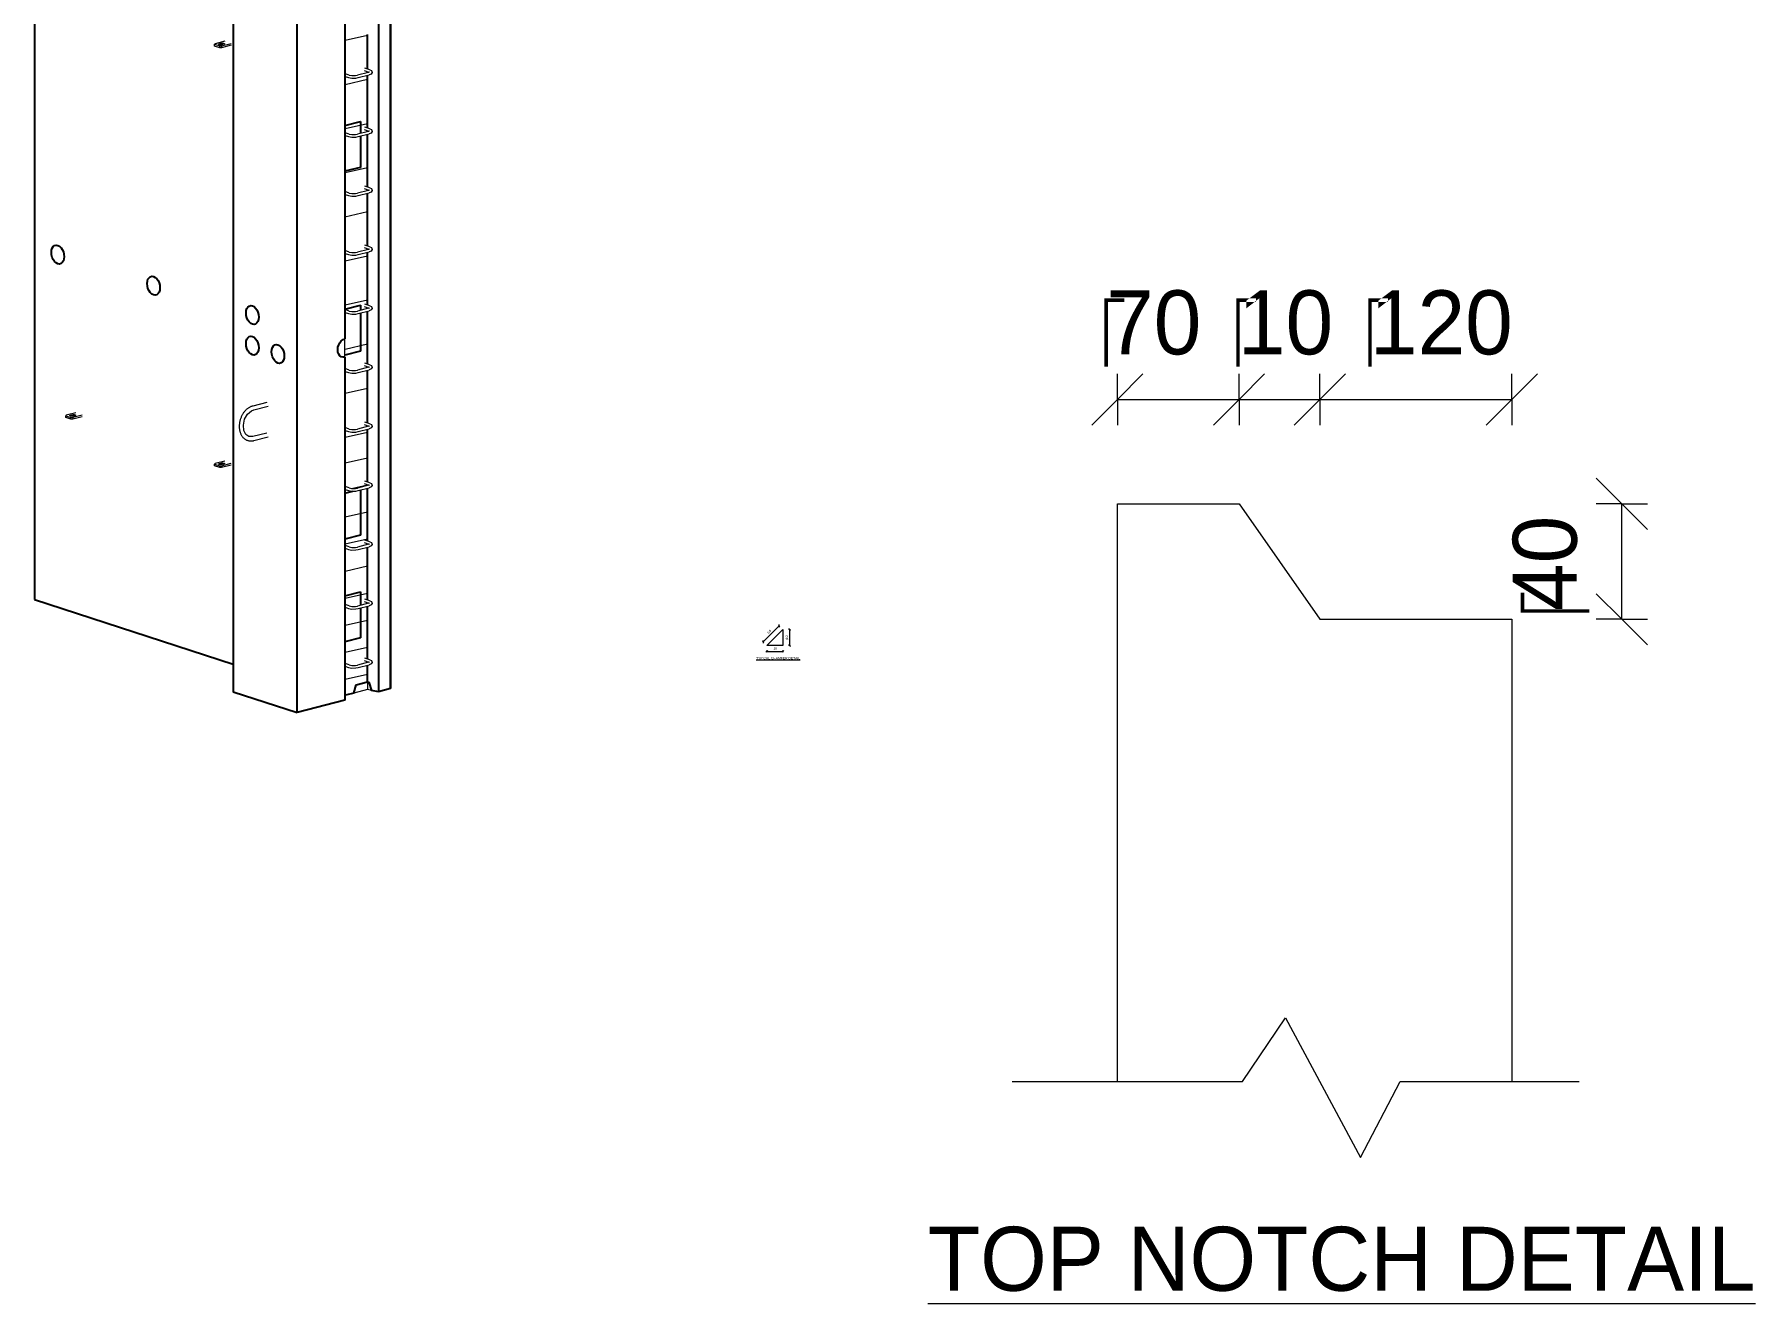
# Model space of a CAD drawing. Header units: millimetres. Extents: x 10041 to 29021, y -1808 to 18539.
# Drawn here: x 23645 to 29021, y 1067 to 5032 of the extents above; entities that cross this region are included whole.
import ezdxf

# ---------------------------------------------------------------- set-up
doc = ezdxf.new("R2010")
doc.units = ezdxf.units.MM
for name, color, linetype, lineweight in [('A-ANNO-DIMS', 211, 'Continuous', 9), ('A-ANNO-DIMS-3', 211, 'Continuous', 9), ('A-ANNO-DIMS-80', 211, 'Continuous', 9), ('A-DETL-THIN', 151, 'Continuous', 18), ('A-GENM', 13, 'Continuous', 18), ('A-WALL', 113, 'Continuous', 25), ('G-ANNO-TEXT', 231, 'Continuous', 9), ('S-COLS', 52, 'Continuous', 18), ('S-RBAR', 171, 'Continuous', 18)]:
    doc.layers.add(name, color=color, linetype=linetype, lineweight=lineweight)
doc.styles.add('Arial_3', font='arial.ttf', dxfattribs={"height": 7.5})
doc.styles.add('Nirmala UI Semilight_3', font='NirmalaS.ttf', dxfattribs={"height": 7.5})
doc.styles.add('Nirmala UI Semilight_4', font='NirmalaS.ttf', dxfattribs={"height": 200})
doc.styles.add('Nirmala UI Semilight_5', font='NirmalaS.ttf', dxfattribs={"height": 200})
doc.dimstyles.new('Arrow_Filled_-_2_5_NI_UI_6', dxfattribs={"dimscale": 304.8, "dimtxt": 7.85523, "dimasz": 0.019685, "dimexe": 0.009843, "dimexo": 0.0625, "dimgap": 0.009843, "dimtad": 1, "dimdec": 4, "dimzin": 0, "dimdsep": 46, "dimtxsty": 'Nirmala UI Semilight_3', "dimblk1": 'OBLIQUE', "dimblk2": 'OBLIQUE', "dimsah": 1, "dimcen": 0.09, "dimazin": 0, "dimtfac": 1, "dimtdec": 4, "dimtix": 1, "dimtmove": 0, "dimatfit": 3, "dimfxl": 0.009843, "dimfxlon": 1, "dimtvp": 1, "dimtolj": 1, "dimtzin": 0, "dimarcsym": 2})
doc.dimstyles.new('Arrow_Filled_-_2_5_NI_UI_7', dxfattribs={"dimscale": 304.8, "dimtxt": 209.472789, "dimasz": 0.524934, "dimexe": 0.262467, "dimexo": 0.0625, "dimgap": 0.262467, "dimtad": 1, "dimdec": 4, "dimzin": 0, "dimdsep": 46, "dimtxsty": 'Nirmala UI Semilight_4', "dimblk1": 'OBLIQUE', "dimblk2": 'OBLIQUE', "dimsah": 1, "dimcen": 0.09, "dimazin": 0, "dimtfac": 1, "dimtdec": 4, "dimtix": 1, "dimtmove": 2, "dimatfit": 3, "dimfxl": 0.262467, "dimfxlon": 1, "dimtvp": 1, "dimtolj": 1, "dimtzin": 0, "dimarcsym": 2})
doc.dimstyles.new('Arrow_Filled_-_2_5_NI_UI_8', dxfattribs={"dimscale": 304.8, "dimtxt": 209.472789, "dimasz": 0.524934, "dimexe": 0.262467, "dimexo": 0.0625, "dimgap": 0.262467, "dimtad": 1, "dimdec": 4, "dimzin": 0, "dimdsep": 46, "dimtxsty": 'Nirmala UI Semilight_4', "dimblk1": 'OBLIQUE', "dimblk2": 'OBLIQUE', "dimsah": 1, "dimcen": 0.09, "dimazin": 0, "dimtfac": 1, "dimtdec": 4, "dimtix": 1, "dimtmove": 0, "dimatfit": 3, "dimfxl": 0.262467, "dimfxlon": 1, "dimtvp": 1, "dimtolj": 1, "dimtzin": 0, "dimarcsym": 2})

# ---------------------------------------------------------------- blocks, each defined once
blk = doc.blocks.new('RR spread anchor face based - RR-SA-1_4-160-1726851-3D Ortho')
at = {"layer": 'A-GENM'}
for p, q in [((3240.5, 5161.8), (3210.6, 5154.2)), ((3210.6, 5154.2), (3208.6, 5152.7)), ((3208.6, 5152.7), (3225.2, 5147.3)), ((3208.6, 5146.9), (3208.6, 5152.7)), ((3225.2, 5141.5), (3208.6, 5146.9)), ((3223.8, 5154.4), (3228.3, 5155.6)), ((3225.2, 5147.3), (3230.6, 5147.7)), ((3225.2, 5141.5), (3225.2, 5147.3)), ((3230.6, 5141.9), (3225.2, 5141.5)), ((3230.6, 5147.7), (3260.5, 5155.4)), ((3260.5, 5149.6), (3230.6, 5141.9)), ((3230.6, 5147.7), (3230.6, 5141.9)), ((3237.6, 5152.6), (3233.1, 5151.4))]:
    blk.add_line(p, q, dxfattribs=at)
for points in [[(3233.1, 5151.4, 0), (3231.6, 5151.1, 0), (3229.9, 5151, 0), (3228, 5150.9, 0), (3226.2, 5151, 0), (3224.6, 5151.2, 0), (3223.2, 5151.6, 0), (3222.2, 5152, 0), (3221.6, 5152.5, 0), (3221.5, 5153.1, 0), (3221.8, 5153.6, 0), (3222.6, 5154, 0), (3223.8, 5154.4, 0)], [(3228.3, 5155.6, 0), (3229.8, 5155.9, 0), (3231.5, 5156.1, 0), (3233.3, 5156.1, 0), (3235.1, 5156, 0), (3236.8, 5155.8, 0), (3238.2, 5155.4, 0), (3239.2, 5155, 0), (3239.8, 5154.5, 0), (3239.9, 5154, 0), (3239.6, 5153.5, 0), (3238.8, 5153, 0), (3237.6, 5152.6, 0)]]:
    blk.add_polyline3d(points, dxfattribs=at)
blk = doc.blocks.new('Rebar Bar - Part 1534017773-431004-3D Ortho')
at = {"layer": 'S-RBAR'}
for p, q in [((4094.2, 7116.9), (4081.2, 7121.2)), ((4081.2, 7112.7), (4091.7, 7109.3))]:
    blk.add_line(p, q, dxfattribs=at)
blk = doc.blocks.new('Rebar Bar - Part 2227165887-431004-3D Ortho')
at = {"layer": 'S-RBAR'}
for points in [[(4091.7, 7109.3, 0), (4102.1, 7107.4, 0), (4115.2, 7107.5, 0), (4122.2, 7108.8, 0)], [(4094.2, 7116.9, 0), (4102.2, 7115.4, 0), (4113.8, 7115.4, 0), (4120.2, 7116.5, 0)]]:
    blk.add_polyline3d(points, dxfattribs=at)
blk = doc.blocks.new('Rebar Bar - Part 3241041724-431004-3D Ortho')
at = {"layer": 'S-RBAR'}
for p, q in [((4154.7, 7125.3), (4120.2, 7116.5)), ((4122.2, 7108.8), (4156.7, 7117.6))]:
    blk.add_line(p, q, dxfattribs=at)
blk = doc.blocks.new('Rebar Bar - Part 2227165887-V4-3D Ortho')
at = {"layer": 'S-RBAR'}
blk.add_line((4156.4, 7125.7), (4156.1, 7125.8), dxfattribs=at)
for points in [[(4157.5, 7126.4, 0), (4156.4, 7125.8, 0), (4154.7, 7125.3, 0)], [(4158.6, 7133.4, 0), (4163.9, 7130.7, 0), (4166.3, 7124.6, 0), (4162.8, 7120.1, 0), (4156.7, 7117.6, 0)]]:
    blk.add_polyline3d(points, dxfattribs=at)
blk = doc.blocks.new('Rebar Bar - Part 3098984773-431004-3D Ortho')
at = {"layer": 'S-RBAR'}
for p, q in [((4140.9, 7130.8), (4156.1, 7125.8)), ((4158.6, 7133.4), (4143.3, 7138.4))]:
    blk.add_line(p, q, dxfattribs=at)
blk = doc.blocks.new('Rebar Bar - Part 1534017773-V6-3D Ortho')
at = {"layer": 'S-RBAR'}
for p, q in [((4094.2, 3062.3), (4081.2, 3066.6)), ((4080.9, 3058.3), (4091.7, 3054.7))]:
    blk.add_line(p, q, dxfattribs=at)
blk = doc.blocks.new('12_7Ø_ Lifting Insert_COLUMN - 12_9Ø Lifting insert-V10-3D Ortho')
at = {"layer": 'A-GENM'}
for p, q in [((3837.5, 3882.8), (3792.9, 3871.3)), ((3796, 3859), (3841.2, 3870.6)), ((3837.5, 3787), (3792.9, 3775.6)), ((3796, 3763.3), (3841.2, 3774.9))]:
    blk.add_line(p, q, dxfattribs=at)
for points in [[(3792.9, 3871.3, 0), (3791.1, 3870.8, 0), (3789.3, 3870.2, 0), (3787.5, 3869.5, 0), (3785.8, 3868.8, 0), (3784.1, 3868, 0), (3782.4, 3867, 0), (3780.7, 3866, 0), (3779.1, 3865, 0), (3777.5, 3863.8, 0), (3775.9, 3862.6, 0), (3774.4, 3861.3, 0), (3772.9, 3860, 0), (3771.4, 3858.6, 0), (3770, 3857.1, 0), (3768.6, 3855.6, 0), (3767.2, 3854, 0), (3765.9, 3852.4, 0), (3764.6, 3850.7, 0), (3763.4, 3849, 0), (3762.3, 3847.2, 0), (3761.1, 3845.3, 0), (3760.1, 3843.5, 0), (3759.1, 3841.6, 0), (3758.1, 3839.6, 0), (3757.2, 3837.7, 0), (3756.3, 3835.7, 0), (3755.5, 3833.6, 0), (3754.8, 3831.6, 0), (3754.1, 3829.5, 0), (3753.5, 3827.4, 0), (3752.9, 3825.3, 0), (3752.4, 3823.2, 0), (3752, 3821.1, 0), (3751.6, 3818.9, 0), (3751.3, 3816.8, 0), (3751.1, 3814.7, 0), (3750.9, 3812.5, 0), (3750.8, 3810.4, 0), (3750.7, 3808.3, 0), (3750.7, 3806.2, 0), (3750.8, 3804.1, 0), (3751, 3802, 0), (3751.2, 3799.9, 0), (3751.5, 3797.9, 0), (3751.8, 3795.9, 0), (3752.2, 3793.9, 0), (3752.7, 3792, 0), (3753.2, 3790, 0), (3753.9, 3788.2, 0), (3754.5, 3786.3, 0), (3755.3, 3784.5, 0), (3756.1, 3782.8, 0), (3757, 3781.1, 0), (3757.9, 3779.4, 0), (3758.9, 3777.9, 0), (3760, 3776.3, 0), (3761.1, 3774.9, 0), (3762.3, 3773.4, 0), (3763.6, 3772.1, 0), (3764.9, 3770.8, 0), (3766.3, 3769.6, 0), (3767.7, 3768.5, 0), (3769.2, 3767.5, 0), (3770.7, 3766.5, 0), (3772.3, 3765.7, 0), (3773.9, 3764.9, 0), (3775.5, 3764.2, 0), (3777.2, 3763.6, 0), (3778.9, 3763.1, 0), (3780.7, 3762.8, 0), (3782.4, 3762.5, 0), (3784.2, 3762.2, 0), (3786, 3762.1, 0), (3787.8, 3762.1, 0), (3789.6, 3762.2, 0), (3791.4, 3762.4, 0), (3793.2, 3762.7, 0), (3795, 3763, 0), (3796, 3763.3, 0)], [(3792.9, 3775.6, 0), (3781, 3775.8, 0), (3771.3, 3782.5, 0), (3765, 3795, 0), (3763.6, 3811.8, 0), (3767.7, 3829.9, 0), (3776.7, 3845.5, 0), (3788.7, 3856, 0), (3796, 3859, 0)]]:
    blk.add_polyline3d(points, dxfattribs=at)
blk = doc.blocks.new('Rebar Bar - Part 974947352-431004-3D Ortho')
at = {"layer": 'S-RBAR'}
blk.add_line((4081.2, 3694), (4151.6, 3709.9), dxfattribs=at)
blk = doc.blocks.new('Rebar Bar - Part 974947352-V11-3D Ortho')
at = {"layer": 'S-RBAR'}
for p, q in [((4081.2, 3609.5), (4084.1, 3610.1)), ((4101.6, 3614.1), (4151.6, 3625.3))]:
    blk.add_line(p, q, dxfattribs=at)
blk = doc.blocks.new('Rebar Bar - Part 974947352-V13-3D Ortho')
at = {"layer": 'S-RBAR'}
blk.add_line((4081, 4462.7), (4151.6, 4478.6), dxfattribs=at)
blk = doc.blocks.new('DIMBLOCK93-CHAMFER DETAIL')
at = {"layer": 'A-ANNO-DIMS-3'}
for p, q in [((25933.1, 3104.9), (25930.1, 3101.9)), ((25933.1, 3104.9), (25936.1, 3107.9)), ((25933.1, 3104.9), (25933.1, 3107.9)), ((25933.1, 3104.9), (25983.1, 3104.9)), ((25933.1, 3104.9), (25933.1, 3101.9)), ((25983.1, 3104.9), (25980.1, 3101.9)), ((25983.1, 3104.9), (25986.1, 3107.9)), ((25983.1, 3104.9), (25983.1, 3107.9)), ((25983.1, 3104.9), (25983.1, 3101.9))]:
    blk.add_line(p, q, dxfattribs=at)
at = {"layer": 'A-ANNO-DIMS-3', "color": 0, "insert": (25953.3, 3117.7), "char_height": 7.5, "width": 11.654, "attachment_point": 1, "line_spacing_factor": 1.142579, "style": 'Nirmala UI Semilight_3'}
blk.add_mtext('\u202a10', dxfattribs=at)
blk = doc.blocks.new('_Oblique')
at = {"color": 0, "linetype": 'ByBlock', "lineweight": -2}
blk.add_line((-0.5, -0.5), (0.5, 0.5), dxfattribs=at)
blk = doc.blocks.new('DIMBLOCK94-CHAMFER DETAIL')
at = {"layer": 'A-ANNO-DIMS-3'}
for p, q in [((26004.1, 3172.8), (26001.1, 3175.8)), ((26004.1, 3172.8), (26001.1, 3172.8)), ((26004.1, 3172.8), (26004.1, 3122.8)), ((26004.1, 3172.8), (26007.1, 3169.8)), ((26004.1, 3172.8), (26007.1, 3172.8)), ((26004.1, 3122.8), (26001.1, 3125.8)), ((26004.1, 3122.8), (26001.1, 3122.8)), ((26004.1, 3122.8), (26007.1, 3119.8)), ((26004.1, 3122.8), (26007.1, 3122.8))]:
    blk.add_line(p, q, dxfattribs=at)
at = {"layer": 'A-ANNO-DIMS-3', "color": 0, "insert": (25991.3, 3142.9), "char_height": 7.5, "width": 11.654, "attachment_point": 1, "rotation": 90, "line_spacing_factor": 1.142579, "style": 'Nirmala UI Semilight_3'}
blk.add_mtext('\u202a10', dxfattribs=at)
blk = doc.blocks.new('DIMBLOCK95-CHAMFER DETAIL')
at = {"layer": 'A-ANNO-DIMS-3'}
for p, q in [((25921.2, 3134.7), (25971.2, 3184.7)), ((25971.2, 3184.7), (25969.1, 3186.8)), ((25971.2, 3184.7), (25971.2, 3188.9)), ((25971.2, 3184.7), (25971.2, 3180.4)), ((25971.2, 3184.7), (25973.4, 3182.5)), ((25921.2, 3134.7), (25919.1, 3136.8)), ((25921.2, 3134.7), (25921.2, 3138.9)), ((25921.2, 3134.7), (25921.2, 3130.4)), ((25921.2, 3134.7), (25923.4, 3132.5))]:
    blk.add_line(p, q, dxfattribs=at)
at = {"layer": 'A-ANNO-DIMS-3', "color": 0, "insert": (25933.7, 3165.2), "char_height": 7.5, "width": 11.826, "attachment_point": 1, "rotation": 45, "line_spacing_factor": 1.142579, "style": 'Nirmala UI Semilight_3'}
blk.add_mtext('\u202a14', dxfattribs=at)
blk = doc.blocks.new('DIMBLOCK96-TOP NOTCH DETAIL')
at = {"layer": 'A-ANNO-DIMS-80'}
for p, q in [((27027.8, 3891.8), (27107.8, 3971.8)), ((27027.8, 3891.8), (27027.8, 3971.8)), ((27407.8, 3891.8), (27487.8, 3971.8)), ((27407.8, 3891.8), (27407.8, 3971.8)), ((27027.8, 3891.8), (26947.8, 3811.8)), ((27027.8, 3891.8), (27407.8, 3891.8)), ((27027.8, 3891.8), (27027.8, 3811.8)), ((27407.8, 3891.8), (27327.8, 3811.8)), ((27407.8, 3891.8), (27407.8, 3811.8))]:
    blk.add_line(p, q, dxfattribs=at)
at = {"layer": 'A-ANNO-DIMS-80', "color": 0, "insert": (26992.7, 4232.7), "char_height": 200, "width": 356.485, "attachment_point": 1, "line_spacing_factor": 1.142579, "style": 'Nirmala UI Semilight_4'}
blk.add_mtext('\u202a70', dxfattribs=at)
blk = doc.blocks.new('DIMBLOCK97-TOP NOTCH DETAIL')
at = {"layer": 'A-ANNO-DIMS-80'}
for p, q in [((27407.8, 3891.8), (27487.8, 3971.8)), ((27407.8, 3891.8), (27407.8, 3971.8)), ((27660.2, 3891.8), (27740.2, 3971.8)), ((27660.2, 3891.8), (27660.2, 3971.8)), ((27407.8, 3891.8), (27327.8, 3811.8)), ((27407.8, 3891.8), (27660.2, 3891.8)), ((27407.8, 3891.8), (27407.8, 3811.8)), ((27660.2, 3891.8), (27580.2, 3811.8)), ((27660.2, 3891.8), (27660.2, 3811.8))]:
    blk.add_line(p, q, dxfattribs=at)
at = {"layer": 'A-ANNO-DIMS-80', "color": 0, "insert": (27404.5, 4232.7), "char_height": 200, "width": 310.781, "attachment_point": 1, "line_spacing_factor": 1.142579, "style": 'Nirmala UI Semilight_4'}
blk.add_mtext('\u202a10', dxfattribs=at)
blk = doc.blocks.new('DIMBLOCK98-TOP NOTCH DETAIL')
at = {"layer": 'A-ANNO-DIMS-80'}
for p, q in [((27660.2, 3891.8), (27740.2, 3971.8)), ((27660.2, 3891.8), (27660.2, 3971.8)), ((28260.2, 3891.8), (28340.2, 3971.8)), ((28260.2, 3891.8), (28260.2, 3971.8)), ((27660.2, 3891.8), (27580.2, 3811.8)), ((27660.2, 3891.8), (28260.2, 3891.8)), ((27660.2, 3891.8), (27660.2, 3811.8)), ((28260.2, 3891.8), (28180.2, 3811.8)), ((28260.2, 3891.8), (28260.2, 3811.8))]:
    blk.add_line(p, q, dxfattribs=at)
at = {"layer": 'A-ANNO-DIMS-80', "color": 0, "insert": (27816.8, 4232.7), "char_height": 200, "width": 493.594, "attachment_point": 1, "line_spacing_factor": 1.142579, "style": 'Nirmala UI Semilight_4'}
blk.add_mtext('\u202a120', dxfattribs=at)
blk = doc.blocks.new('DIMBLOCK99-TOP NOTCH DETAIL')
at = {"layer": 'A-ANNO-DIMS-80'}
for p, q in [((28603.9, 3565.5), (28523.9, 3645.5)), ((28603.9, 3565.5), (28523.9, 3565.5)), ((28603.9, 3205), (28603.9, 3565.5)), ((28603.9, 3565.5), (28683.9, 3485.5)), ((28603.9, 3565.5), (28683.9, 3565.5)), ((28603.9, 3205), (28523.9, 3285)), ((28603.9, 3205), (28523.9, 3205)), ((28603.9, 3205), (28683.9, 3125)), ((28603.9, 3205), (28683.9, 3205))]:
    blk.add_line(p, q, dxfattribs=at)
at = {"layer": 'A-ANNO-DIMS-80', "color": 0, "insert": (28262.9, 3231), "char_height": 200, "width": 370.196, "attachment_point": 1, "rotation": 90, "line_spacing_factor": 1.142579, "style": 'Nirmala UI Semilight_4'}
blk.add_mtext('\u202a40', dxfattribs=at)

msp = doc.modelspace()

# ---------------------------------------------------------------- linework, layer by layer
at = {"layer": 'A-DETL-THIN', "lineweight": 9}
for p, q in [((27027.83838, 1760.77489), (27027.83838, 3565.45823)), ((27027.83838, 3565.45823), (27407.83838, 3565.45823)), ((27407.83838, 3565.45823), (27660.21201, 3205.03133)), ((27660.21201, 3205.03133), (28260.21201, 3205.03133)), ((28260.21201, 3205.03133), (28260.21201, 1760.77489)), ((27418.81817, 1760.77489), (27553.02447, 1959.7439)), ((27553.02447, 1959.7439), (27787.22425, 1523.30928)), ((26698.81817, 1760.77489), (27418.81817, 1760.77489)), ((27787.22425, 1523.30928), (27910.85297, 1760.77489)), ((27910.85297, 1760.77489), (28470.85297, 1760.77489))]:
    msp.add_line(p, q, dxfattribs=at)
at = {"layer": 'A-DETL-THIN'}
for p, q in [((25983.10721, 3172.79249), (25933.10721, 3122.79249)), ((25983.10721, 3172.79249), (25983.10721, 3122.79249)), ((25983.10721, 3122.79249), (25933.10721, 3122.79249))]:
    msp.add_line(p, q, dxfattribs=at)
at = {"layer": 'A-WALL'}
for p, q in [((24756.91715, 2988.44097), (24756.91715, 7828.51444)), ((24757.74785, 7823.00052), (24757.74785, 2992.51903)), ((23644.94218, 7445.36968), (23644.94218, 3267.11752)), ((24266.10958, 7224.41328), (24266.10958, 2978.37262)), ((24719.54855, 7224.88919), (24719.54855, 2978.84853)), ((24465.42869, 2913.61665), (24465.42869, 7159.65731)), ((24614.91084, 7198.02904), (24614.91084, 4081.71228)), ((24685.49995, 4924.08796), (24685.49995, 5032.2105)), ((24685.49995, 4912.92949), (24685.49995, 4915.75728)), ((24685.49995, 4894.55304), (24685.49995, 4904.78773)), ((24685.49995, 4756.73409), (24685.49995, 4894.39156)), ((24615.11514, 4748.24886), (24663.07836, 4760.56092)), ((24663.07895, 4760.56032), (24663.07895, 4751.69221)), ((24663.07895, 4751.53073), (24663.07895, 4722.80995)), ((24685.49995, 4739.78969), (24685.49995, 4756.57261)), ((24685.49995, 4728.63122), (24685.49995, 4731.45901)), ((24663.07895, 4714.68743), (24663.07895, 4616.95127)), ((24685.49995, 4618.91514), (24685.49995, 4720.48946)), ((24663.07836, 4616.95037), (24615.11514, 4604.63832)), ((24685.49995, 4555.49142), (24685.49995, 4618.75366)), ((24685.49995, 4544.33295), (24685.49995, 4547.16074)), ((24685.49995, 4481.09619), (24685.49995, 4536.19119)), ((24685.49995, 4371.19315), (24685.49995, 4480.93471)), ((24685.49995, 4360.03468), (24685.49995, 4362.86247)), ((24685.49995, 4343.27724), (24685.49995, 4351.89292)), ((24685.49995, 4205.45829), (24685.49995, 4343.11576)), ((24685.49995, 4186.89488), (24685.49995, 4205.29681)), ((24615.11514, 4173.8127), (24663.07836, 4186.12475)), ((24663.07895, 4186.12415), (24663.07895, 4169.91514)), ((24663.07895, 4161.79262), (24663.07895, 4062.59747)), ((24685.49995, 4175.73641), (24685.49995, 4178.5642)), ((24685.49995, 4067.63935), (24685.49995, 4167.59465)), ((24663.07836, 4042.51421), (24615.11514, 4030.20216)), ((24663.07895, 4062.43599), (24663.07895, 4042.51511)), ((24685.49995, 4002.59661), (24685.49995, 4067.47787)), ((24614.91084, 4024.26979), (24614.91084, 2951.98839)), ((24685.49995, 3991.43814), (24685.49995, 3994.26593)), ((24685.49995, 3929.8204), (24685.49995, 3983.29638)), ((24685.49995, 3818.29834), (24685.49995, 3929.65892)), ((24685.49995, 3807.13987), (24685.49995, 3809.96766)), ((24685.49995, 3792.00145), (24685.49995, 3798.99811)), ((24685.49995, 3712.39613), (24685.49995, 3791.83997)), ((24685.49995, 3634.00007), (24685.49995, 3712.23465)), ((24615.11514, 3599.37653), (24639.48142, 3605.6313)), ((24663.07895, 3608.89781), (24663.07895, 3538.25824)), ((24685.49995, 3622.8416), (24685.49995, 3625.66939)), ((24685.49995, 3543.30012), (24685.49995, 3614.69984)), ((24663.07895, 3538.09676), (24663.07895, 3468.07894)), ((24685.49995, 3458.75212), (24685.49995, 3543.13864)), ((24663.07836, 3468.07804), (24615.11514, 3455.76599)), ((24685.49995, 3449.7018), (24685.49995, 3458.59064)), ((24685.49995, 3438.54333), (24685.49995, 3441.37112)), ((24685.49995, 3374.20411), (24685.49995, 3430.40157)), ((24685.49995, 3289.65611), (24685.49995, 3374.04263)), ((24615.11514, 3278.64892), (24663.07763, 3290.96079)), ((24663.07763, 3290.96079), (24663.07763, 3284.61394)), ((24663.07763, 3284.45246), (24663.07763, 3248.83524)), ((24685.49995, 3265.40353), (24685.49995, 3289.49463)), ((23644.94218, 3267.11752), (24266.10958, 3065.30899)), ((24663.07763, 3240.30093), (24663.07763, 3201.18956)), ((24685.49995, 3254.24506), (24685.49995, 3257.07285)), ((24685.49995, 3205.10811), (24685.49995, 3246.1033)), ((24663.07763, 3201.10072), (24663.07763, 3200.06593)), ((24663.07763, 3199.90445), (24663.07763, 3147.35174)), ((24685.49995, 3120.56011), (24685.49995, 3204.94663)), ((24663.07763, 3147.35174), (24615.11514, 3135.03988)), ((24685.49995, 3081.10526), (24685.49995, 3120.39862)), ((24685.49995, 3069.94679), (24685.49995, 3072.77458)), ((24685.49995, 3036.0121), (24685.49995, 3061.80503)), ((24685.49995, 3009.49846), (24685.49995, 3035.85062)), ((24266.10958, 2978.37262), (24465.42869, 2913.61665)), ((24614.91084, 2971.50792), (24616.18001, 2967.76935)), ((24642.47953, 2974.52038), (24616.18001, 2967.76935)), ((24642.47953, 2974.52038), (24649.95364, 3000.3738)), ((24649.95364, 3000.3738), (24685.49995, 3009.49846)), ((24685.49995, 3009.49846), (24689.75577, 3008.65913)), ((24689.75577, 3008.65913), (24698.26792, 2983.04551)), ((24719.54855, 2978.84853), (24698.26792, 2983.04551)), ((24756.91715, 2988.44097), (24719.54855, 2978.84853)), ((24757.74785, 2992.51903), (24756.91715, 2988.44097)), ((24614.91084, 2951.98839), (24465.42869, 2913.61665))]:
    msp.add_line(p, q, dxfattribs=at)
for points in [[(23718.02202, 4315.65575, 0), (23712.86353, 4318.31034, 0), (23708.05659, 4322.74137, 0), (23703.92877, 4328.64687, 0), (23700.76139, 4335.62439, 0), (23698.77028, 4343.19843, 0), (23698.09116, 4350.85282, 0), (23698.77028, 4358.06593, 0), (23700.76139, 4364.3462, 0), (23703.92877, 4369.26564, 0), (23708.05659, 4372.489, 0), (23712.86353, 4373.79662, 0), (23718.02202, 4373.09937, 0)], [(23718.02202, 4373.09937, 0), (23723.18051, 4370.44478, 0), (23727.98746, 4366.01375, 0), (23732.11527, 4360.10825, 0), (23735.28266, 4353.13073, 0), (23737.27376, 4345.55669, 0), (23737.95289, 4337.9023, 0), (23737.27376, 4330.68919, 0), (23735.28266, 4324.40892, 0), (23732.11527, 4319.48948, 0), (23727.98746, 4316.26612, 0), (23723.18051, 4314.9585, 0), (23718.02202, 4315.65575, 0)], [(24016.98503, 4218.52689, 0), (24011.82654, 4221.18148, 0), (24007.0196, 4225.61251, 0), (24002.89178, 4231.51801, 0), (23999.72439, 4238.49553, 0), (23997.73329, 4246.06956, 0), (23997.05416, 4253.72395, 0), (23997.73329, 4260.93707, 0), (23999.72439, 4267.21734, 0), (24002.89178, 4272.13678, 0), (24007.0196, 4275.36014, 0), (24011.82654, 4276.66775, 0), (24016.98503, 4275.97051, 0)], [(24016.98503, 4275.97051, 0), (24022.14352, 4273.31591, 0), (24026.95046, 4268.88488, 0), (24031.07828, 4262.97938, 0), (24034.24567, 4256.00186, 0), (24036.23677, 4248.42783, 0), (24036.9159, 4240.77344, 0), (24036.23677, 4233.56033, 0), (24034.24567, 4227.28006, 0), (24031.07828, 4222.36061, 0), (24026.95046, 4219.13725, 0), (24022.14352, 4217.82964, 0), (24016.98503, 4218.52689, 0)], [(24325.91217, 4126.96311, 0), (24320.75368, 4129.6177, 0), (24315.94674, 4134.04873, 0), (24311.81892, 4139.95423, 0), (24308.65153, 4146.93175, 0), (24306.66043, 4154.50578, 0), (24305.9813, 4162.16017, 0), (24306.66043, 4169.37329, 0), (24308.65153, 4175.65356, 0), (24311.81892, 4180.573, 0), (24315.94674, 4183.79636, 0), (24320.75368, 4185.10397, 0), (24325.91217, 4184.40672, 0)], [(24325.91217, 4184.40672, 0), (24331.07066, 4181.75213, 0), (24335.8776, 4177.3211, 0), (24340.00542, 4171.4156, 0), (24343.17281, 4164.43808, 0), (24345.16391, 4156.86405, 0), (24345.84304, 4149.20966, 0), (24345.16391, 4141.99655, 0), (24343.17281, 4135.71627, 0), (24340.00542, 4130.79683, 0), (24335.8776, 4127.57347, 0), (24331.07066, 4126.26586, 0), (24325.91217, 4126.96311, 0)], [(24325.91262, 4031.2243, 0), (24320.75413, 4033.87889, 0), (24315.94719, 4038.30992, 0), (24311.81937, 4044.21542, 0), (24308.65199, 4051.19294, 0), (24306.66088, 4058.76698, 0), (24305.98176, 4066.42137, 0), (24306.66088, 4073.63448, 0), (24308.65199, 4079.91475, 0), (24311.81937, 4084.83419, 0), (24315.94719, 4088.05755, 0), (24320.75413, 4089.36517, 0), (24325.91262, 4088.66792, 0)], [(24325.91262, 4088.66792, 0), (24331.07111, 4086.01333, 0), (24335.87806, 4081.5823, 0), (24340.00587, 4075.6768, 0), (24343.17326, 4068.69928, 0), (24345.16436, 4061.12524, 0), (24345.84349, 4053.47085, 0), (24345.16436, 4046.25774, 0), (24343.17326, 4039.97747, 0), (24340.00587, 4035.05802, 0), (24335.87806, 4031.83466, 0), (24331.07111, 4030.52705, 0), (24325.91262, 4031.2243, 0)], [(24405.63609, 4005.32327, 0), (24400.4776, 4007.97786, 0), (24395.67066, 4012.40889, 0), (24391.54284, 4018.31439, 0), (24388.37545, 4025.29191, 0), (24386.38435, 4032.86595, 0), (24385.70522, 4040.52034, 0), (24386.38435, 4047.73345, 0), (24388.37545, 4054.01372, 0), (24391.54284, 4058.93316, 0), (24395.67066, 4062.15652, 0), (24400.4776, 4063.46413, 0), (24405.63609, 4062.76689, 0)], [(24405.63609, 4062.76689, 0), (24410.79458, 4060.1123, 0), (24415.60152, 4055.68127, 0), (24419.72934, 4049.77577, 0), (24422.89673, 4042.79825, 0), (24424.88783, 4035.22421, 0), (24425.56696, 4027.56982, 0), (24424.88783, 4020.35671, 0), (24422.89673, 4014.07644, 0), (24419.72934, 4009.15699, 0), (24415.60152, 4005.93363, 0), (24410.79458, 4004.62602, 0), (24405.63609, 4005.32327, 0)], [(24614.7707, 4024.23325, 0), (24608.96738, 4023.72223, 0), (24603.55954, 4025.20337, 0), (24598.91573, 4028.57574, 0), (24595.3524, 4033.60953, 0), (24593.1124, 4039.96168, 0), (24592.34838, 4047.1993, 0), (24593.1124, 4054.82918, 0), (24595.3524, 4062.33133, 0), (24598.91573, 4069.19451, 0), (24603.55954, 4074.951, 0), (24608.96738, 4079.2085, 0), (24614.7707, 4081.67687, 0)], [(24614.7707, 4081.67687, 0), (24614.84077, 4081.69472, 0), (24614.91084, 4081.71228, 0)], [(24614.91084, 4024.26979, 0), (24614.84077, 4024.25138, 0), (24614.7707, 4024.23325, 0)]]:
    msp.add_polyline3d(points, dxfattribs=at)
at = {"layer": 'S-COLS'}
for p, q in [((24266.12002, 3988.41949), (24266.12002, 7224.40989)), ((24465.42869, 2913.61665), (24465.42869, 7159.65731)), ((24614.91084, 2951.98839), (24614.91084, 7198.02904)), ((24663.07836, 4760.56092), (24615.11514, 4748.24886)), ((24663.07895, 4751.69221), (24663.07895, 4760.56032)), ((24663.07895, 4722.80995), (24663.07895, 4751.53073)), ((24663.07895, 4616.95127), (24663.07895, 4714.68743)), ((24615.11514, 4604.63832), (24663.07836, 4616.95037)), ((24663.07836, 4186.12475), (24615.11514, 4173.8127)), ((24663.07895, 4169.91514), (24663.07895, 4186.12415)), ((24663.07895, 4062.59747), (24663.07895, 4161.79262)), ((24615.11514, 4030.20216), (24663.07836, 4042.51421)), ((24663.07895, 4042.51511), (24663.07895, 4062.43599)), ((24266.12002, 3844.81045), (24266.12002, 3988.41949)), ((24266.12002, 2978.36923), (24266.12002, 3844.81045)), ((24615.11514, 3599.37653), (24639.48142, 3605.6313)), ((24663.07895, 3608.89781), (24663.07895, 3538.25824)), ((24663.07895, 3538.09676), (24663.07895, 3468.07894)), ((24663.07836, 3468.07804), (24615.11514, 3455.76599)), ((24615.11514, 3278.64892), (24663.07763, 3290.96079)), ((24663.07763, 3290.96079), (24663.07763, 3284.61394)), ((24663.07763, 3284.45246), (24663.07763, 3248.83524)), ((24663.07763, 3240.30093), (24663.07763, 3201.18956)), ((24663.07763, 3201.10072), (24663.07763, 3200.06593)), ((24663.07763, 3199.90445), (24663.07763, 3147.35174)), ((24663.07763, 3147.35174), (24615.11514, 3135.03988)), ((24465.42869, 2913.61665), (24266.12002, 2978.36923)), ((24614.91084, 2971.50792), (24616.18001, 2967.76935)), ((24616.18001, 2967.76935), (24614.91084, 2967.44356)), ((24649.95364, 3000.3738), (24642.47953, 2974.52038)), ((24685.49995, 2985.56362), (24642.47953, 2974.52038)), ((24685.49995, 3009.49846), (24649.95364, 3000.3738)), ((24689.75577, 3008.65913), (24685.49995, 3009.49846)), ((24685.49995, 3009.49846), (24685.49995, 2985.56362)), ((24698.26792, 2983.04551), (24685.49995, 2985.56362)), ((24698.26792, 2983.04551), (24689.75577, 3008.65913)), ((24614.91084, 2951.98839), (24465.42869, 2913.61665))]:
    msp.add_line(p, q, dxfattribs=at)

# ---------------------------------------------------------------- block references
at = {"layer": 'A-GENM'}
for name, p in [('RR spread anchor face based - RR-SA-1_4-160-1726851-3D Ortho', (20999.01224, -151.08934)), ('12_7Ø_ Lifting Insert_COLUMN - 12_9Ø Lifting insert-V10-3D Ortho', (20533.95868, 0)), ('RR spread anchor face based - RR-SA-1_4-160-1726851-3D Ortho', (20533.95868, -1311.62925)), ('RR spread anchor face based - RR-SA-1_4-160-1726851-3D Ortho', (20999.01224, -1462.71859))]:
    msp.add_blockref(name, p, dxfattribs=at)
at = {"layer": 'S-RBAR'}
for name, p in [('Rebar Bar - Part 974947352-431004-3D Ortho', (20533.95868, 1319.97586)), ('Rebar Bar - Part 1534017773-431004-3D Ortho', (20533.95868, -2211.57924)), ('Rebar Bar - Part 2227165887-431004-3D Ortho', (20533.95868, -2211.57924)), ('Rebar Bar - Part 3241041724-431004-3D Ortho', (20533.95868, -2211.57924)), ('Rebar Bar - Part 3098984773-431004-3D Ortho', (20533.95868, -2211.57924)), ('Rebar Bar - Part 2227165887-V4-3D Ortho', (20533.95868, -2211.57924)), ('Rebar Bar - Part 974947352-431004-3D Ortho', (20533.95868, 1182.15691)), ('Rebar Bar - Part 974947352-431004-3D Ortho', (20533.95868, 1044.33796)), ('Rebar Bar - Part 3098984773-431004-3D Ortho', (20533.95868, -2395.87751)), ('Rebar Bar - Part 2227165887-V4-3D Ortho', (20533.95868, -2395.87751)), ('Rebar Bar - Part 1534017773-431004-3D Ortho', (20533.95868, -2395.87751)), ('Rebar Bar - Part 2227165887-431004-3D Ortho', (20533.95868, -2395.87751)), ('Rebar Bar - Part 3241041724-431004-3D Ortho', (20533.95868, -2395.87751)), ('Rebar Bar - Part 974947352-431004-3D Ortho', (20533.95868, 906.51901)), ('Rebar Bar - Part 1534017773-431004-3D Ortho', (20533.95868, -2580.17578)), ('Rebar Bar - Part 2227165887-431004-3D Ortho', (20533.95868, -2580.17578)), ('Rebar Bar - Part 3241041724-431004-3D Ortho', (20533.95868, -2580.17578)), ('Rebar Bar - Part 3098984773-431004-3D Ortho', (20533.95868, -2580.17578)), ('Rebar Bar - Part 2227165887-V4-3D Ortho', (20533.95868, -2580.17578)), ('Rebar Bar - Part 974947352-V13-3D Ortho', (20533.95868, 0)), ('Rebar Bar - Part 1534017773-431004-3D Ortho', (20533.95868, -2764.47405)), ('Rebar Bar - Part 3241041724-431004-3D Ortho', (20533.95868, -2764.47405)), ('Rebar Bar - Part 3098984773-431004-3D Ortho', (20533.95868, -2764.47405)), ('Rebar Bar - Part 2227165887-V4-3D Ortho', (20533.95868, -2764.47405)), ('Rebar Bar - Part 974947352-431004-3D Ortho', (20533.95868, 630.88112)), ('Rebar Bar - Part 2227165887-431004-3D Ortho', (20533.95868, -2764.47405)), ('Rebar Bar - Part 974947352-431004-3D Ortho', (20533.95868, 493.06217)), ('Rebar Bar - Part 1534017773-431004-3D Ortho', (20533.95868, -2948.77232)), ('Rebar Bar - Part 2227165887-431004-3D Ortho', (20533.95868, -2948.77232)), ('Rebar Bar - Part 3241041724-431004-3D Ortho', (20533.95868, -2948.77232)), ('Rebar Bar - Part 3098984773-431004-3D Ortho', (20533.95868, -2948.77232)), ('Rebar Bar - Part 2227165887-V4-3D Ortho', (20533.95868, -2948.77232)), ('Rebar Bar - Part 974947352-431004-3D Ortho', (20533.95868, 355.24322)), ('Rebar Bar - Part 1534017773-431004-3D Ortho', (20533.95868, -3133.07059)), ('Rebar Bar - Part 2227165887-431004-3D Ortho', (20533.95868, -3133.07059)), ('Rebar Bar - Part 3241041724-431004-3D Ortho', (20533.95868, -3133.07059)), ('Rebar Bar - Part 3098984773-431004-3D Ortho', (20533.95868, -3133.07059)), ('Rebar Bar - Part 2227165887-V4-3D Ortho', (20533.95868, -3133.07059)), ('Rebar Bar - Part 974947352-431004-3D Ortho', (20533.95868, 217.42427)), ('Rebar Bar - Part 3098984773-431004-3D Ortho', (20533.95868, -3317.36886)), ('Rebar Bar - Part 1534017773-431004-3D Ortho', (20533.95868, -3317.36886)), ('Rebar Bar - Part 974947352-431004-3D Ortho', (20533.95868, 79.60532)), ('Rebar Bar - Part 2227165887-431004-3D Ortho', (20533.95868, -3317.36886)), ('Rebar Bar - Part 3241041724-431004-3D Ortho', (20533.95868, -3317.36886)), ('Rebar Bar - Part 2227165887-V4-3D Ortho', (20533.95868, -3317.36886)), ('Rebar Bar - Part 974947352-431004-3D Ortho', (20533.95868, 0)), ('Rebar Bar - Part 974947352-V11-3D Ortho', (20533.95868, 0)), ('Rebar Bar - Part 1534017773-431004-3D Ortho', (20533.95868, -3501.66713)), ('Rebar Bar - Part 2227165887-431004-3D Ortho', (20533.95868, -3501.66713)), ('Rebar Bar - Part 3241041724-431004-3D Ortho', (20533.95868, -3501.66713)), ('Rebar Bar - Part 3098984773-431004-3D Ortho', (20533.95868, -3501.66713)), ('Rebar Bar - Part 2227165887-V4-3D Ortho', (20533.95868, -3501.66713)), ('Rebar Bar - Part 974947352-431004-3D Ortho', (20533.95868, -169.09601)), ('Rebar Bar - Part 974947352-431004-3D Ortho', (20533.95868, -253.64401)), ('Rebar Bar - Part 3098984773-431004-3D Ortho', (20533.95868, -3685.9654)), ('Rebar Bar - Part 2227165887-V4-3D Ortho', (20533.95868, -3685.9654)), ('Rebar Bar - Part 1534017773-431004-3D Ortho', (20533.95868, -3685.9654)), ('Rebar Bar - Part 2227165887-431004-3D Ortho', (20533.95868, -3685.9654)), ('Rebar Bar - Part 3241041724-431004-3D Ortho', (20533.95868, -3685.9654)), ('Rebar Bar - Part 974947352-431004-3D Ortho', (20533.95868, -338.19201)), ('Rebar Bar - Part 974947352-431004-3D Ortho', (20533.95868, -422.74002)), ('Rebar Bar - Part 1534017773-431004-3D Ortho', (20533.95868, -3870.26367)), ('Rebar Bar - Part 2227165887-431004-3D Ortho', (20533.95868, -3870.26367)), ('Rebar Bar - Part 3241041724-431004-3D Ortho', (20533.95868, -3870.26367)), ('Rebar Bar - Part 3098984773-431004-3D Ortho', (20533.95868, -3870.26367)), ('Rebar Bar - Part 2227165887-V4-3D Ortho', (20533.95868, -3870.26367)), ('Rebar Bar - Part 974947352-431004-3D Ortho', (20533.95868, -507.28802)), ('Rebar Bar - Part 1534017773-V6-3D Ortho', (20533.95868, 0)), ('Rebar Bar - Part 974947352-431004-3D Ortho', (20533.95868, -591.83602)), ('Rebar Bar - Part 3241041724-431004-3D Ortho', (20533.95868, -4054.56194)), ('Rebar Bar - Part 3098984773-431004-3D Ortho', (20533.95868, -4054.56194)), ('Rebar Bar - Part 2227165887-V4-3D Ortho', (20533.95868, -4054.56194)), ('Rebar Bar - Part 974947352-431004-3D Ortho', (20533.95868, -676.38402)), ('Rebar Bar - Part 2227165887-431004-3D Ortho', (20533.95868, -4054.56194))]:
    msp.add_blockref(name, p, dxfattribs=at)

# ---------------------------------------------------------------- texts
at = {"layer": 'G-ANNO-TEXT', "color": 7, "attachment_point": 1}
for s, insert, char_height, width, style in [('\\LTYPICAL CHAMFER DETAIL', (25899.029, 3087.48198), 7.5, 166.9113375, 'Arial_3'), ('\\LTOP NOTCH DETAIL', (26435.93962, 1307.16895), 200, 2975.864, 'Nirmala UI Semilight_5')]:
    msp.add_mtext(s, dxfattribs=dict(at, insert=insert, char_height=char_height, width=width, style=style))

# ---------------------------------------------------------------- dimensions: what is measured, and where the dimension line sits
at = {"layer": 'A-ANNO-DIMS'}
for base, p1, p2, text, override, picture, middle in [((27407.83838, 3891.80151), (27027.83838, 3811.80151), (27407.83838, 3811.80151), '\u202a70', {"dimpost": '<>', "dimfxl": 380}, 'DIMBLOCK96-TOP NOTCH DETAIL', (27170.89417, 4099.40571)), ((28260.21201, 3891.80151), (27660.21201, 3811.80151), (28260.21201, 3811.80151), '\u202a120', {"dimpost": '<>', "dimfxl": 600}, 'DIMBLOCK98-TOP NOTCH DETAIL', (28063.56048, 4099.40571))]:
    dim = msp.add_linear_dim(base=base, p1=p1, p2=p2, text=text, dimstyle='Arrow_Filled_-_2_5_NI_UI_7', override=override, dxfattribs=at)
    dim.commit()
    dim.dimension.update_dxf_attribs({"geometry": picture, "text_midpoint": middle, "dimtype": 160})
for base, p1, p2, dimstyle, override, picture, middle in [((27660.21201, 3891.80151), (27407.83838, 3811.80151), (27660.21201, 3811.80151), 'Arrow_Filled_-_2_5_NI_UI_8', {"dimpost": '<>', "dimfxl": 252.373632}, 'DIMBLOCK97-TOP NOTCH DETAIL', (27534.0252, 4092.79155)), ((25983.10721, 3104.90761), (25933.10721, 3107.90761), (25983.10721, 3107.90761), 'Arrow_Filled_-_2_5_NI_UI_6', {"dimpost": '<>', "dimfxl": 50}, 'DIMBLOCK93-CHAMFER DETAIL', (25958.10721, 3112.44474))]:
    dim = msp.add_linear_dim(base=base, p1=p1, p2=p2, text='\u202a10', dimstyle=dimstyle, override=override, dxfattribs=at)
    dim.commit()
    dim.dimension.update_dxf_attribs({"geometry": picture, "text_midpoint": middle})
for base, p1, p2, angle, text, dimstyle, override, picture, middle in [((28603.86751, 3565.45823), (28523.86751, 3205.03133), (28523.86751, 3565.45823), 90, '\u202a40', 'Arrow_Filled_-_2_5_NI_UI_8', {"dimpost": '<>', "dimfxl": 360.426899}, 'DIMBLOCK99-TOP NOTCH DETAIL', (28403.43534, 3385.24478)), ((25971.24759, 3184.65212), (25923.36891, 3132.5308), (25973.36891, 3182.5308), 45, '\u202a14', 'Arrow_Filled_-_2_5_NI_UI_6', {"dimpost": '<>', "dimfxl": 70.710678}, 'DIMBLOCK95-CHAMFER DETAIL', (25940.91803, 3164.98167)), ((26004.11453, 3122.79249), (26001.11453, 3172.79249), (26001.11453, 3122.79249), 90, '\u202a10', 'Arrow_Filled_-_2_5_NI_UI_6', {"dimpost": '<>', "dimfxl": 50}, 'DIMBLOCK94-CHAMFER DETAIL', (25996.5774, 3147.79249))]:
    dim = msp.add_linear_dim(base=base, p1=p1, p2=p2, angle=angle, text=text, dimstyle=dimstyle, override=override, dxfattribs=at)
    dim.commit()
    dim.dimension.update_dxf_attribs({"geometry": picture, "text_midpoint": middle})

doc.saveas('drawing.dxf')
